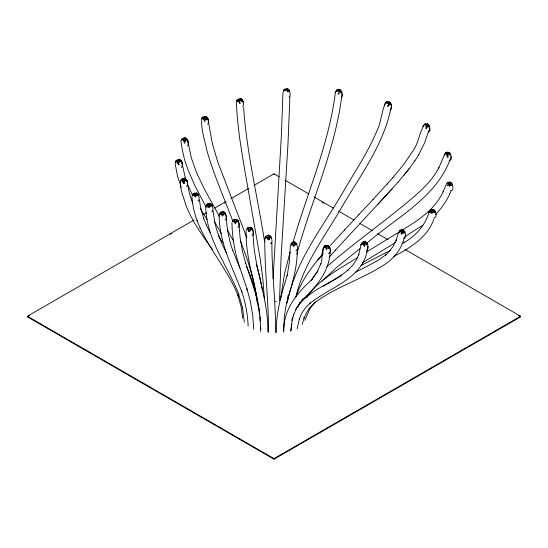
<?xml version="1.0" encoding="UTF-8"?>
<svg xmlns="http://www.w3.org/2000/svg" width="548" height="548" viewBox="0 0 548 548"><rect width="100%" height="100%" fill="white"/><g stroke="black" fill="none" stroke-linecap="round" stroke-linejoin="round"><path stroke-width="0.82" d="M294.879 243.86L294.851 245.346L293.906 244.107L293.865 246.833L292.927 245.312L293.892 245.456L293.386 244.031L292.111 244.942L292.947 243.826L291.563 244.394L290.837 245.463L291.57 243.141L292.94 242.271L294.872 242.305L292.94 242.271L295.687 242.682L295.18 242.894L296.906 243.929L296.228 243.223L296.42 243.853L295.283 243.237L296.221 244.477L295.173 243.579L295.673 245.004L293.92 243.004M279.514 300.585L281.083 257.307L287.967 144.151L289.906 96.66M282.96 92.372L281.384 135.534L273.082 278.583M290.33 245.84L289.31 262.554L287.131 275.884L287.433 274.637C281.672 293.413 275.822 312.49 276.418 332.389M283.453 332.184L284.433 315.573L286.673 302.236L286.371 303.476C291.577 285.864 297.468 268.15 297.263 249.532M250.559 227.584L248.676 227.379L247.333 228.228L246.401 229.722L248.662 228.79L247.874 229.893L249.1 228.961L249.648 231.681L250.58 230.181L248.676 230.208L248.408 231.544L250.128 228.948L251.381 229.838L250.559 228.756L251.916 229.331L252.649 230.393L251.916 228.16L250.559 227.584L249.607 227.982M181.1 140.555L182.751 138.678L181.1 140.555L181.011 141.891L182.463 150.638L184.587 159.756L187.957 169.791L194.876 185.628L206.212 207.206M201.363 118.909L203.144 117.204L202 117.799C200.424 127.944 204.548 138.952 206.514 149.097C213.323 173.716 223.742 197.136 232.79 220.974M236.304 219.645L234.421 219.467L234.16 219.947L235.373 219.337L236.647 219.899L236.325 219.426L233.619 219.816L234.112 219.954L232.893 220.892L233.078 221.467L232.153 221.81L233.078 220.317L232.893 220.892L234.112 220.577L233.078 221.467L234.407 220.83L233.619 221.94L234.839 221.002L235.373 222.344L236.325 222.207L235.407 223.707L234.428 222.248L235.373 222.344L235.866 220.981L237.133 221.865L236.304 220.789L238.654 221.673L236.592 219.899L237.126 219.741L235.345 220.029M429.091 211.809L429.036 212.419L429.639 211.295L429.091 211.809C425.549 225.05 415.966 235.674 404.294 242.497L404.862 242.127L402.684 243.442M283.864 330.67C283.357 309.558 297.256 292.838 311.99 279.487L311.196 280.364L317.491 271.356L320.717 263.794L320.409 264.889C323.786 259.307 319.737 249.498 325.642 245.942L325.087 245.648L324.478 246.1L324.532 247.436L323.512 247.593L322.388 255.526M330.184 248.771C330.691 269.883 316.792 286.597 302.058 299.955L302.845 299.078L296.557 308.086L293.331 315.648L293.639 314.552L292.173 320.635L290.81 331.362M290.885 330.697L291.659 323.916M398.54 232.373L398.465 233.03L400.15 230.585L401.479 229.893L403.349 230.181L405.136 232.03L404.129 233.003L402.396 233.222L401.458 232.948L401.615 231.496L400.143 231.852L399.225 232.777L400.15 230.585L399.232 231.119L400.684 230.126L403.349 230.181L403.41 230.592L402.417 229.913L401.191 230.996L402.17 231.098L402.191 230.242L401.479 229.893L399.93 230.53L400.684 230.126L401.335 230.475L398.54 232.373L396.094 240.401L396.396 239.497L393.183 246.292L389.662 251.059L385.402 255.224L386.114 254.642L377.983 260.485L355.282 272.431M323.156 248.744L323.238 248.08M360.988 244.415L360.913 245.086L361.344 243.956L358.556 255.08L358.878 254.094L356.31 260.088L352.693 265.273L347.987 270.109L348.768 269.376C332.143 283.994 307.634 289.618 295.79 309.504M212.46 249.532C202.116 235.03 191.382 220.371 185.306 203.445C183.395 195.841 178.689 187.108 181.32 179.367L183.018 178.449L182.655 178.511L182.463 179.066L183.594 178.333L184.929 178.874L182.655 178.511L185.334 178.607L184.758 178.723L186.676 179.717L185.868 179.011L184.854 178.997L186.93 180.395L187.252 181.895L186.93 180.395L186.06 179.532L185.868 180.073L184.758 179.292L185.34 180.566L183.505 178.888M180.319 182.155L180.395 181.587M287.358 301.037L288.084 295.242M335.081 92.681L335.499 91.502C329.245 143.603 307.421 192.136 293.036 242.264M280.466 299.372L284.576 273.507L290.132 251.991M342.082 93.523C335.671 149.097 311.435 200.465 296.845 254.06M182.107 162.523L182.039 163.057L181.696 161.537L185.519 178.854M236.441 101.092L238.325 99.394L237.14 99.989L236.25 102.455L237.407 118.663L239.572 137.726L243.209 161.091L260.17 258.498L262.882 279.405L264.41 298.729M187.991 140.905L187.916 141.384L187.567 139.863L186.491 138.514L185.053 137.98L184.361 138.671L184.107 137.897L185.156 138.021L184.21 138.028A2.5 1.165 -8.1 0 0 181.71 139.473L181.895 139.904L183.142 139.089L183.224 140.398L185.217 142.939L184.224 143.083L184.169 140.384L183.573 139.178L183.224 140.398L185.93 139.85L186.669 138.945L185.34 138.158L187.567 139.863L191.41 158.194L196.479 172.332L203.924 188.245L219.426 216.392M297.146 328.779L299.578 318.114L299.263 319.1L301.825 313.107L305.442 307.921L310.154 303.085L309.373 303.818C330.218 286.563 365.523 278.268 367.811 246.107M208.24 119.416L208.151 119.834L207.836 118.32L206.781 116.977L205.356 116.409L206.26 116.697L205.466 116.553L204.657 117.286L204.52 116.56A2.493 1.007 -6.7 0 0 202 117.799L202.171 118.169L203.431 117.354L203.308 119.95L204.431 118.587L206.747 117.758L206.781 116.977L205.644 116.56L207.836 118.32L212.234 143.172L217.892 162.345L246.853 237.77M296.002 296.475C303.811 263.163 325.601 235.537 342.24 206.356C360.981 174.346 384.6 143.316 391.354 105.942M388.628 101.955L390.073 102.647L389.032 101.88L389.265 102.318L388.327 102.079L388.059 102.887L387.395 101.969L386.628 102.003L387.333 101.805L386.128 102.175C381.059 110.744 381.661 122.19 376.757 131.184C368.859 150.207 357.584 167.551 347.055 185.169C325.868 223.385 295.557 258.82 287.275 302.914M291.721 320.416L292.495 317.669M302.112 324.478L304.311 317.251L304.017 318.162L307.229 311.367L310.75 306.599L315.004 302.434L314.292 303.017C336.047 286.549 363.091 279.007 385.655 263.807C394.56 257.766 401.389 248.833 404.15 238.359M196.205 193.088L193.56 193.382L194.314 193.191L193.026 193.882L192.149 195.403L193.019 194.985L193.026 193.882L194.019 193.465L192.834 194.444L194.019 194.061L193.56 195.424L194.314 194.293L194.362 195.691L195.383 197.109L196.253 195.588L194.362 195.691L195.259 194.471L195.307 195.746L195.766 194.382L197.054 195.232L196.205 194.191L197.595 194.732L198.376 195.78L197.595 193.629L196.492 193.328L197.061 193.191L195.239 193.478M422.919 126.28L423.008 126.698L423.542 125.252L424.755 124.095L425.906 124.026L424.796 124.848L426.303 124.499L426.125 125.711L427.043 126.019L427.228 124.889L427.954 126.177L427.043 126.019L425.543 126.931L426.728 124.718L427.94 127.54L428.139 124.965L428.721 126.163L429.228 125.972L429.81 126.848L429.187 125.218L427.673 123.992L427.858 124.355L426.94 124.047L426.604 124.759L426.262 123.745L424.755 124.095C419.145 132.061 418.795 143.247 412.699 151.31L404.102 163.962L392.978 177.484M295.714 297.571C301.044 280.829 311.881 266.629 323.279 253.546M429.687 128.205L424.495 143.151L418.658 154.769M304.866 320.361L309.572 309.428L315.1 301.804M444.298 154.591L444.366 155.084L444.962 153.652L438.667 168.174L438.907 167.674C430.824 183.114 416.966 194.348 403.78 205.281C378.387 226.029 351.604 245.072 326.903 266.664M298.037 306.729L299.886 302.092M450.983 156.762C437.982 197.054 396.403 217.227 366.633 243.387M433.989 218.782C427.844 237.325 410.096 247.915 393.765 256.498M435.263 214.782C442.161 207.802 447.682 199.472 451.305 190.348M449.449 194.622L449.75 193.937M398.184 182.032L409.575 168.174L414.863 160.776M311.826 279.775L313.504 277.117M414.809 160.865L418.775 154.591M446.791 183.231L443.113 191.834L443.414 191.149C435.29 209.569 417.576 220.789 401.026 230.852M306.839 297.468C318.95 278.946 339.692 268.938 357.762 257.382M313.449 277.199L317.977 270.911M403.986 175.23L409.575 168.181M322.799 254.121L317.477 260.43M329.033 257.437L335.534 250.066M387.128 184.066L393.046 177.408M398.252 181.957L378.072 204.185M344.466 230.05L358.858 214.645M330.307 245.552L344.569 229.934M373.01 199.493L387.21 183.97M335.451 250.155L392.347 188.587M358.748 214.761L373.113 199.376M321.82 281.247L336.794 267.328L359.913 248.614M328.574 248.182L329.115 247.675L328.115 246.764L329.314 247.045L330.006 247.929L329.129 246.401L327.793 245.429L325.896 245.326L323.765 246.771L325.533 246.285L324.532 247.436L325.635 246.634L325.06 248.004L326.355 247.155L326.738 249.936L325.868 248.408L328.574 248.182L326.896 246.155M366.448 244.812L366.989 244.319L367.002 243.031L364.735 241.764L362.982 242.086L361.598 243.141L363.571 243.113L361.577 244.826L362.44 242.579L363.872 242.154L363.79 241.798L362.31 242.497L363.475 242.757L362.249 243.202L362.427 243.867L363.858 243.442L363.749 244.908L364.543 246.477L364.29 243.682L363.749 244.908L366.448 244.812L364.845 242.696M422.905 225.091L404.171 237.188M323.162 286.303L341.39 275.671M366.448 252.059L398.869 232.174M362.29 262.869L395.492 242.511M405.075 249.532L520.6 316.23L520.6 316.847L274 459.217L27.4 316.847L27.4 316.23L194.019 220.036M203.651 214.474L206.61 212.768M214.754 208.062L225.865 201.65M231.051 198.657L248.819 188.396M254.005 185.402L274 173.86L279.185 176.853M27.4 316.847L29.619 315.566M170.325 234.332L171.805 233.475M224.385 203.123L225.865 202.267M27.4 316.23L274 458.608L520.6 316.23M180.477 180.895L182.587 179.703L182.47 182.422L183.601 181.107L184.539 180.929L184.471 179.559M390.176 250.498L361.084 265.472M268.308 236.181L270.061 235.852L267.362 235.53L266.02 236.38L265.074 237.866L266.965 236.394L266.02 236.38L265.321 238.647L266.02 237.585L265.835 236.983L267.068 236.715L266.561 238.092L267.794 237.174L267.369 238.428L268.321 239.901L268.315 238.544L267.369 238.428L268.308 237.236L269.561 239.743L268.315 238.544L269.267 238.414L268.821 237.168L270.068 238.072L269.548 236.709L271.561 237.832L270.602 236.359L269.253 235.784M209.096 204.192L210.898 203.911L208.199 203.698L209.199 204.007L210.096 203.623L207.391 204.048L208.165 203.883L206.206 205.308L207.87 204.76L207.391 206.123L208.165 205.007L207.959 207.754L209.624 205.123L210.898 205.986L210.35 204.664L212.199 205.075L210.055 203.808M222.509 212.466L224.303 212.186L223.762 212.336L225.584 213.364L224.838 212.651L223.865 212.645L225.591 214.857L225.029 213.213L224.838 213.789L223.762 212.953L224.303 214.289L223.036 213.412L222.55 214.775L221.598 214.686L222.591 216.138L223.495 214.631L222.55 214.775L222.009 213.439L220.796 214.391L221.282 213.021L219.584 213.535L220.255 212.782L219.59 215.022L220.063 213.357L221.282 212.412L220.789 212.288L222.55 211.802L223.831 212.364L222.55 211.802L221.344 212.432L222.55 211.802L224.303 212.186M434.797 212.542L432.18 212.336L430.673 210.583L429.885 212.124L431.982 210.24L430.851 210.028L429.865 210.562L431.365 209.624L433.982 209.829A2.493 1.507 19.3 0 1 434.797 212.542L433.352 210.309M450.36 182.943L451.223 182.888L452.285 183.881A2.541 1.349 21.1 0 1 450.908 185.354L450.751 184.012L449.6 186.56L449.059 184.84L448.285 184.313L447.401 185.409L449.059 184.84L449.977 185.203L449.744 183.731L448.285 184.313L449.052 183.121L447.613 183.128L448.963 182.799L447.497 182.833L449.148 182.244L451.771 183.279M286.556 88.892L288.275 89.399L287.042 88.783L287.44 89.221A2.541 0.767 1.3 0 0 284.159 89.598L285.261 88.982L283.994 89.886L283.494 91.393L285.597 89.44L285.624 90.619L286.056 89.536L286.597 90.687L286.583 89.577L287.563 90.646L287.844 91.989L288.371 90.489L287.837 89.338L289.07 89.947L289.796 91.091L288.899 90.242L287.563 90.646L287.111 89.55L288.371 90.489L288.899 91.783L289.07 89.947L287.803 89.016L288.275 89.399M449.559 152.755L448.422 152.406L448.065 153.002L447.51 152.234L446.743 152.269L445.202 153.132L447.743 152.234L446.223 152.502L447.469 152.358L446.045 152.906L447.463 152.851L445.867 155.002L448.648 153.584L449.319 154.94A2.493 1.123 20.3 0 0 450.607 153.769L449.559 152.755L448.737 152.721M275.336 301.503L276.336 301.537M338.986 89.756L340.548 90.379L339.418 89.687L339.726 90.139A2.493 0.733 6.9 0 0 336.541 90.221L337.698 89.735L336.39 90.489L335.794 91.9L337.184 91.091L336.39 90.489L337.739 90.043L336.616 90.797L338.048 90.201L338.013 91.331L339.007 90.413L338.965 91.482L339.52 90.434L340.685 91.434L341.116 92.735L341.192 91.249L339.938 90.386L340.685 91.434L340.089 92.845L339.904 91.516L341.192 91.249L341.973 92.139L340.171 89.975L340.548 90.379M427.276 124.115L428.652 124.766M179.189 160.646L180.621 161.16L181.45 162.215L180.621 160.16L177.73 159.632L176.038 160.605L175.47 162.804L176.894 160.365L175.846 161.126L176.038 161.612L176.997 160.626L176.572 161.982L177.723 160.941L178.326 162.194L178.36 164.866L179.354 164.736L178.456 163.564L179.271 162.003L179.189 160.646L178.21 160.009M185.039 138.884L186.471 139.411L185.334 138.644L186.669 138.945L187.313 140.48L185.93 139.85L185.546 141.5L184.169 140.384L184.601 139.069L185.121 140.192L185.039 138.884L184.06 138.302M204.363 116.635L206.849 119.341L204.37 117.43L203.486 118.601L204.431 118.587L205.788 119.724L204.884 117.341L206.199 118.135L205.623 116.977L206.952 117.347L207.569 118.848L206.747 117.758L206.849 119.341M239.565 98.907L241.339 100.407L241.928 101.633L240.517 100.627L242.113 99.763L240.839 98.928L241.942 99.441A2.493 0.856 -3.5 0 0 239.195 99.051A2.493 0.856 -3.5 0 0 237.14 99.989L237.339 101.846L238.606 99.531L237.305 100.305L239.565 100.736L240.065 99.565L241.339 100.407L240.812 99.284L242.661 101.243L242.113 99.763L240.928 99.099L241.901 100.099L241.928 101.633M285.111 180.271L308.805 193.951M313.99 196.944L333.246 208.062M338.424 211.055L353.981 220.036M359.906 223.454L372.489 230.722M377.675 233.715L388.046 239.702M322.135 202.267L323.615 203.123M518.381 315.566L520.6 316.847M338.945 89.016L339.308 89.29M449.613 181.744L450.326 182.326M240.134 98.119L240.497 98.393M364.769 241.175L365.132 241.449M294.214 241.654L294.577 241.921M268.691 234.797L269.411 235.38M389.47 102.058L390.635 103.01L391.368 104.565L389.128 102.709L389.512 105.195L388.511 103.736L389.436 103.846L388.628 102.647L387.573 103.504L388.114 102.524L386.758 103.175L387.374 102.147L384.997 103.38L384.566 104.839L384.456 104.497M402.643 229.578L402.999 229.886M179.347 159.187L179.703 159.495M184.553 177.929L184.909 178.237M427.392 123.738L427.735 124.081M240.853 98.702L241.195 99.044M250.758 227.221L251.1 227.564M196.561 192.807L196.91 193.149M402.609 230.804L404.129 233.003M218.289 235.907L222.961 242.716M207.185 219.57L200.178 208.617M227.098 229.687L233.804 241.572M214.652 222.029L221.467 233.838M226.461 253.046L221.68 243.202L216.679 229.859L214.802 222.413L213.062 210.843M192.273 194.78L187.279 183.84M210.083 232.674L206.329 225.064L206.63 225.81L203.438 217.857L203.74 218.618L200.595 207.541L199.349 199.965M191.971 196.355C193.869 234.702 225.166 261.923 238.257 296.221L237.955 295.461L241.093 306.592L242.723 318.313M246.614 266.766C251.95 278.268 255.895 290.454 257.492 303.065M239.914 268.301L232.421 249.491L232.722 250.443C228.811 239.134 226.646 227.269 226.146 215.316M181.23 187.286L177.504 176.086L175.12 163.475M200.027 227.865L200.321 228.612M196.985 220.269L197.287 221.029M192.732 203.548L189.382 193.334L187.8 185.45M240.62 241.134L247.47 259.896L252.95 278.363M256.3 264.355L259.985 277.548L262.581 290.728M253.128 279.062L253.923 282.542M254.08 283.241L255.841 293.05M264.629 241.908C257.622 197.081 246.689 152.721 243.613 107.353M259.711 314.463L255.731 294.139L245.429 262.369L245.757 263.403L242.305 250.635L240.024 237.291L238.955 222.885M255.95 293.865L256.163 295.495M260.341 320.964L259.231 309.784L259.307 310.319C255.512 283.645 245.346 257.937 246.155 230.626M244.333 322.156L242.517 307.544L242.6 307.983L238.449 293.379L238.757 294.235C227.399 265.403 206.308 239.223 205.753 206.993M259.958 316.573L260.732 331.533M248.141 326.149C247.641 314.196 245.477 302.332 241.572 291.022L241.874 291.974C232.338 267.102 219.207 242.565 219.118 215.22M253.758 329.362L252.69 314.956L250.409 301.612L246.956 288.844L247.285 289.878L239.168 265.485C234.681 251.683 232.263 237.236 231.92 222.728M260.677 327.197L260.786 329.519M253.19 230.831C252.457 265.253 268.636 297.311 267.76 331.739M271.877 242.613C271.808 272.712 275.891 302.647 275.528 332.752M268.493 332.472C268.773 301.167 264.485 270.041 264.807 238.743M274 173.86L274 174.476M274 458.608L274 459.217M366.16 242.469A5.288 3.055 60 0 1 368.14 247.422A5.288 3.055 60 0 1 366.16 250.087M403.342 230.229A5.288 3.055 60 0 1 405.643 235.339A5.288 3.055 60 0 1 403.677 238.216M434.187 210.172A5.288 3.055 60 0 1 436.16 215.337A5.288 3.055 60 0 1 433.858 217.782M451.004 183.039A5.288 3.055 60 0 1 452.977 188.204A5.288 3.055 60 0 1 450.675 190.649M448.723 152.173A5.288 3.055 60 0 1 451.374 157.619A5.288 3.055 60 0 1 449.072 160.496M428.07 124.451A5.288 3.055 60 0 1 428.378 132.034M389.669 102.428A5.288 3.055 60 0 1 389.984 110.011M339.664 89.598A5.288 3.055 60 0 1 341.226 97.688M287.906 89.208A5.288 3.055 60 0 1 289.118 96.955M241.531 99.421A5.288 3.055 60 0 1 242.654 106.62M206.171 116.676A5.288 3.055 60 0 1 207.63 124.245M185.93 138.233A5.288 3.055 60 0 1 187.395 145.802M180.045 159.838A5.288 3.055 60 0 1 181.258 167.578M185.587 178.949A5.288 3.055 60 0 1 186.471 186.32M197.239 193.519A5.288 3.055 60 0 1 197.849 201.02M209.994 203.192A5.288 3.055 60 0 1 212.891 208.055A5.288 3.055 60 0 1 211.638 211.713M224.064 212.103A5.288 3.055 60 0 1 225.009 219.974M237.202 220.015A5.288 3.055 60 0 1 237.811 227.516M251.436 227.941A5.288 3.055 60 0 1 252.046 235.435M270.089 236.092A5.288 3.055 60 0 1 270.404 243.675M295.605 242.949A5.288 3.055 60 0 1 295.92 250.525M328.101 245.593A5.288 3.055 60 0 1 330.403 250.703A5.288 3.055 60 0 1 328.43 253.587M388.306 105.052L388.285 106.435L387.299 106.23L388.306 105.052M248.676 227.379L247.867 227.728L249.621 227.249L250.888 227.804L248.676 227.379M204.541 119.944L204.431 121.293L205.425 121.177L204.541 119.944M426.741 127.335L426.618 128.691L425.659 128.417L426.741 127.335M183.703 182.463L183.58 183.731L184.573 183.614L183.703 182.463M177.374 162.187L177.216 163.557L178.326 162.194L179.271 162.003L178.237 160.941L178.326 162.194L177.374 162.187M402.554 231.9L402.396 233.222L400.944 234.215L402.554 231.9M432.749 209.905L432.639 210.809L431.673 210.658L432.749 209.905M239.613 102.072L239.428 103.435L240.428 103.367L238.62 100.716L239.038 99.613L237.825 100.565L238.373 102.038L238.62 100.716L239.551 99.626L239.613 102.072M448.052 156.091L447.874 157.413L446.921 157.098L448.052 156.091M433.297 211.357L433.105 212.651L431.605 213.583L432.797 211.186L431.392 211.836L432.372 210.918L430.865 211.22L430.577 212.932L433.297 211.357M447.743 153.139L446.867 155.632L448.408 154.769L446.736 153.94L447.743 153.139M243.285 101.962L243.189 102.312L242.935 100.798L243.285 101.962M206.665 205.116L206.206 206.781L206.856 204.541L207.767 204.459L206.665 205.116M270.794 236.962L270.602 237.565L269.65 236.38L270.602 236.359L270.794 236.962M247.333 228.228L247.333 229.4L248.271 228.208L247.333 228.228M252.107 228.742L251.916 229.331L250.95 228.167L251.916 228.16L252.895 229.626L252.107 228.742M237.859 220.789L237.668 221.365L236.592 220.522L238.407 220.926L237.668 220.214L237.859 220.789M211.624 204.918L211.439 205.493L212.199 206.548L211.439 204.363L210.453 204.356L211.624 204.918M197.787 194.17L197.595 194.732L196.595 193.622L197.595 193.629L198.383 194.335L197.787 194.17M181.32 179.367L181.326 180.429L182.196 179.203L181.32 179.367M180.806 160.639L180.621 161.16L179.477 160.386L181.457 160.907L180.621 160.16L179.58 160.105L180.806 160.639M285.289 89.303L284.782 90.441L283.994 89.886L285.166 89.139L284.213 90.187L285.289 89.303M386.128 102.175L386.203 102.805L387.258 101.955L386.128 102.175M210.096 206.336L209.199 207.85L209.11 205.205L208.199 206.411L210.096 206.336M338.863 92.797L337.972 94.064L338.965 94.181L338.863 92.797M183.525 179.854L182.655 181.073L183.601 181.107L184.936 182.231L183.525 179.854M326.779 245.579L325.944 246.415L326.944 246.415L326.779 245.579M291.57 243.141L290.851 243.826L292.646 243.531L291.563 244.394L291.378 243.764L292.55 243.189L291.57 243.141M364.598 242.079L363.687 242.86L364.68 242.908L364.598 242.079M431.365 209.624L430.851 210.028L432.351 209.72C429.31 209.713 435.496 209.672 432.139 209.452L432.776 209.624L431.365 209.624M363.79 241.798L363.358 242.127L364.735 241.764L365.831 242.367L363.79 241.798M179.278 159.578L178.463 160.146L178.333 159.571L179.278 159.578M401.335 231.16L400.143 231.852L399.965 231.188L401.335 231.16M448.353 182.326L447.812 182.642L450.079 182.395L448.353 182.326M268.308 235.4L267.362 235.53L269.26 235.517L268.308 235.4M326.848 245.251L325.087 245.648L327.793 245.429L328.019 245.812L326.848 245.251M329.129 246.401L328.225 246.422L329.314 247.045L329.129 246.401M367.002 243.031L366.05 242.668L367.797 244.6L367.002 243.031"/></g></svg>
